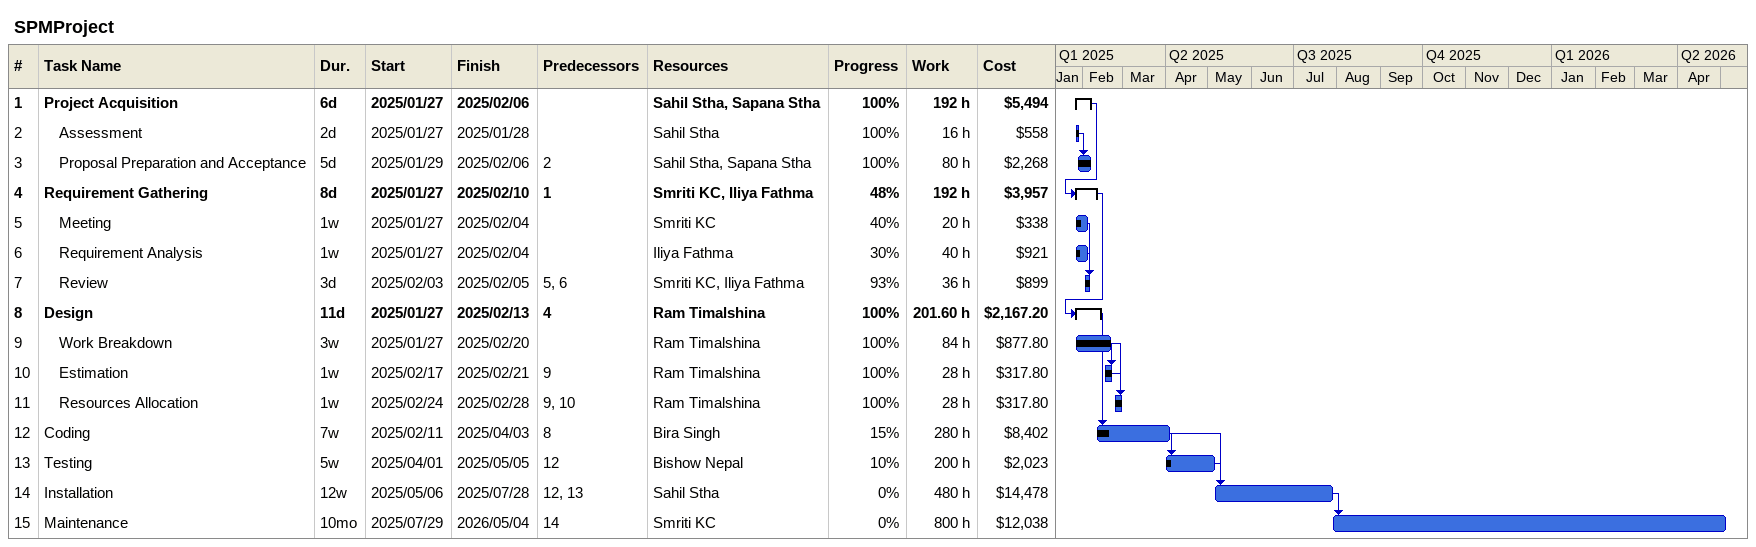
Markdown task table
SPMProject

| ID | Level | Task | Duration | Start | Finish | Predecessors | Resources | % complete | Work (h) | Cost ($) |
|---|---|---|---|---|---|---|---|---|---|---|
| 1 | 1 | **Project Acquisition** | 6d | 2025-01-27 | 2025-02-06 |  | Sahil Stha, Sapana Stha | 100 | 192 | 5494 |
| 2 | 2 | Assessment | 2d | 2025-01-27 | 2025-01-28 |  | Sahil Stha | 100 | 16 | 558 |
| 3 | 2 | Proposal Preparation and Acceptance | 5d | 2025-01-29 | 2025-02-06 | 2 | Sahil Stha, Sapana Stha | 100 | 80 | 2268 |
| 4 | 1 | **Requirement Gathering** | 8d | 2025-01-27 | 2025-02-10 | 1 | Smriti KC, Iliya Fathma | 48 | 192 | 3957 |
| 5 | 2 | Meeting | 1w | 2025-01-27 | 2025-02-04 |  | Smriti KC | 40 | 20 | 338 |
| 6 | 2 | Requirement Analysis | 1w | 2025-01-27 | 2025-02-04 |  | Iliya Fathma | 30 | 40 | 921 |
| 7 | 2 | Review | 3d | 2025-02-03 | 2025-02-05 | 5, 6 | Smriti KC, Iliya Fathma | 93 | 36 | 899 |
| 8 | 1 | **Design** | 11d | 2025-01-27 | 2025-02-13 | 4 | Ram Timalshina | 100 | 201.60 | 2167.20 |
| 9 | 2 | Work Breakdown | 3w | 2025-01-27 | 2025-02-20 |  | Ram Timalshina | 100 | 84 | 877.80 |
| 10 | 2 | Estimation | 1w | 2025-02-17 | 2025-02-21 | 9 | Ram Timalshina | 100 | 28 | 317.80 |
| 11 | 2 | Resources Allocation | 1w | 2025-02-24 | 2025-02-28 | 9, 10 | Ram Timalshina | 100 | 28 | 317.80 |
| 12 | 1 | Coding | 7w | 2025-02-11 | 2025-04-03 | 8 | Bira Singh | 15 | 280 | 8402 |
| 13 | 1 | Testing | 5w | 2025-04-01 | 2025-05-05 | 12 | Bishow Nepal | 10 | 200 | 2023 |
| 14 | 1 | Installation | 12w | 2025-05-06 | 2025-07-28 | 12, 13 | Sahil Stha | 0 | 480 | 14478 |
| 15 | 1 | Maintenance | 10mo | 2025-07-29 | 2026-05-04 | 14 | Smriti KC | 0 | 800 | 12038 |
